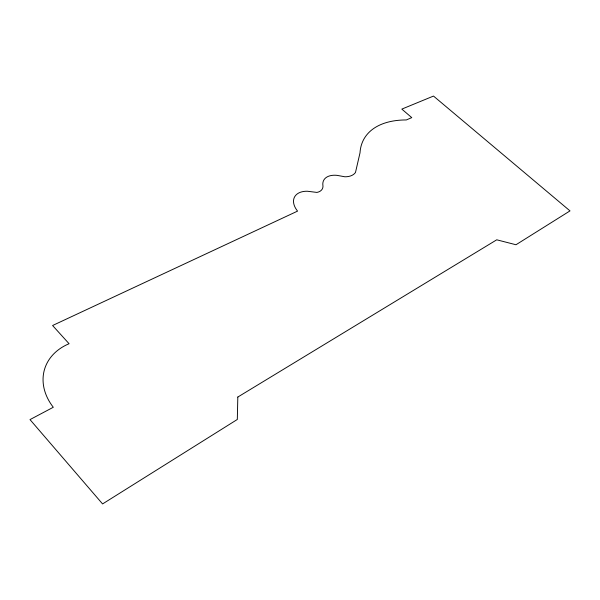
<?xml version="1.0" encoding="UTF-8"?>
<svg xmlns="http://www.w3.org/2000/svg" width="600" height="600" viewBox="0 0 600 600"><rect width="100%" height="100%" fill="white"/><g stroke="black" fill="none" stroke-linecap="round" stroke-linejoin="round"><path stroke-width="0.9" d="M237.817 397.043L237.315 419.467L102.578 503.933L30 419.603L53.295 407.265A59.302 45.922 16.9 0 1 69.082 343.725L52.59 325.515L297.562 211.118A22.538 13.883 26 0 1 307.365 191.243L316.95 192.42A15.067 9.075 25.4 0 0 322.83 184.718A20.933 12.503 26.6 0 1 336.945 175.343L344.947 176.797A21.457 12.487 26 0 0 355.485 172.462L360.022 152.782A95.1 53.16 29.5 0 1 406.32 119.948L411.772 117.63L401.827 109.102L433.5 96.067L570 210.892L515.993 244.748L496.74 239.805L237.817 397.043"/></g></svg>
